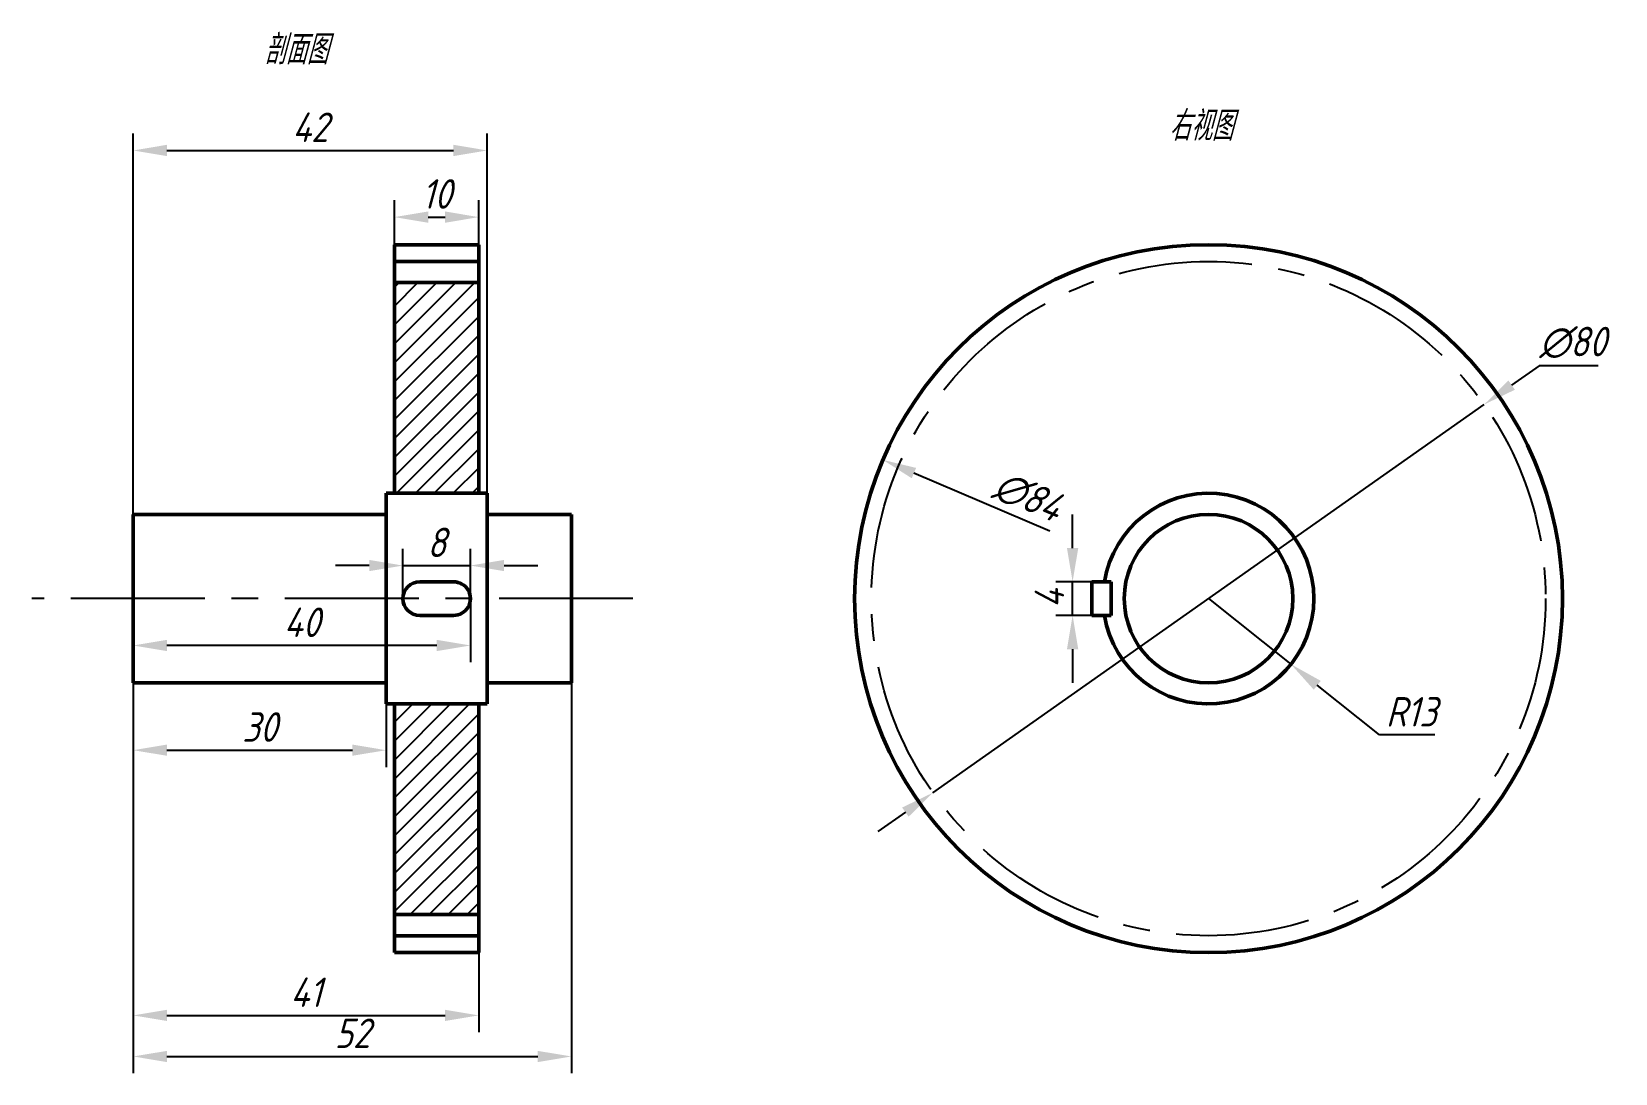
# Model space of a CAD drawing. Header units: millimetres. Extents: x 7 to 195, y -25 to 98.
import ezdxf

# ---------------------------------------------------------------- set-up
doc = ezdxf.new("R2010")
doc.units = ezdxf.units.MM
doc.header["$LTSCALE"] = 0.5
doc.linetypes.add('CENTER', pattern=[50.8, 31.75, -6.35, 6.35, -6.35])
for name, color, linetype, lineweight in [('剖面线', 3, 'Continuous', 25), ('尺寸标注', 7, 'Continuous', 25), ('文字标注', 7, 'Continuous', 25), ('点画线', 1, 'CENTER', 25), ('粗实线', 7, 'Continuous', 50)]:
    doc.layers.add(name, color=color, linetype=linetype, lineweight=lineweight)
doc.styles.add('国标汉字3.5', font='gbeitc.shx', dxfattribs={"height": 3.5, "bigfont": 'gbcbig.shx'})
doc.dimstyles.new('国标尺寸', dxfattribs={"dimtxt": 3.5, "dimasz": 4, "dimexe": 2, "dimexo": 0, "dimgap": 1, "dimtad": 1, "dimtoh": 1, "dimdec": 0, "dimdsep": 46, "dimtxsty": '国标汉字3.5', "dimcen": 3.5, "dimaunit": 1, "dimadec": 0, "dimazin": 1, "dimtfac": 1, "dimtdec": 0, "dimtmove": 0, "dimatfit": 3, "dimfxl": 1, "dimarcsym": 2})

# ---------------------------------------------------------------- blocks, each defined once
blk = doc.blocks.new('*D10')
at = {"layer": 'Defpoints', "color": 0, "transparency": 16777216}
for p in [(108.07, 47.57), (185.35, 14.65)]:
    blk.add_point(p, dxfattribs=at)
at = {"layer": '尺寸标注', "color": 0, "lineweight": -2, "transparency": 16777216}
blk.add_line((127.88, 39.13), (111.75, 46), dxfattribs=at)
at = {"layer": '尺寸标注', "color": 0, "transparency": 16777216}
blk.add_solid([(112.01, 46.62), (111.49, 45.39), (108.07, 47.57)], dxfattribs=at)
at = {"layer": '尺寸标注', "color": 0, "transparency": 16777216, "insert": (125.29, 43.22), "char_height": 3.5, "attachment_point": 5, "rotation": 336.9242, "style": '国标汉字3.5'}
blk.add_mtext('∅84', dxfattribs=at)
blk = doc.blocks.new('*D11')
at = {"layer": 'Defpoints', "color": 0, "transparency": 16777216}
for p in [(146.71, 31.11), (156.49, 23.32)]:
    blk.add_point(p, dxfattribs=at)
at = {"layer": '尺寸标注', "color": 0, "lineweight": -2, "transparency": 16777216}
for p, q in [((146.71, 31.11), (156.49, 23.32)), ((167.01, 14.93), (159.61, 20.82)), ((173.55, 14.93), (167.01, 14.93))]:
    blk.add_line(p, q, dxfattribs=at)
at = {"layer": '尺寸标注', "color": 0, "transparency": 16777216}
blk.add_solid([(160.03, 21.35), (159.2, 20.3), (156.49, 23.32)], dxfattribs=at)
at = {"layer": '尺寸标注', "color": 0, "transparency": 16777216, "insert": (170.78, 17.68), "char_height": 3.5, "attachment_point": 5, "style": '国标汉字3.5'}
blk.add_mtext('R13', dxfattribs=at)
blk = doc.blocks.new('*D12')
at = {"layer": 'Defpoints', "color": 0, "transparency": 16777216}
for p in [(19.11, 21.11), (71.11, 21.11), (71.11, -23.22)]:
    blk.add_point(p, dxfattribs=at)
at = {"layer": '尺寸标注', "color": 0, "lineweight": -2, "transparency": 16777216}
for p, q in [((19.11, 21.11), (19.11, -25.22)), ((71.11, 21.11), (71.11, -25.22)), ((23.11, -23.22), (67.11, -23.22))]:
    blk.add_line(p, q, dxfattribs=at)
at = {"layer": '尺寸标注', "color": 0, "transparency": 16777216}
for points in [[(23.11, -22.56), (23.11, -23.89), (19.11, -23.22)], [(67.11, -22.56), (67.11, -23.89), (71.11, -23.22)]]:
    blk.add_solid(points, dxfattribs=at)
at = {"layer": '尺寸标注', "color": 0, "transparency": 16777216, "insert": (45.11, -20.47), "char_height": 3.5, "attachment_point": 5, "style": '国标汉字3.5'}
blk.add_mtext('52', dxfattribs=at)
blk = doc.blocks.new('*D13')
at = {"layer": 'Defpoints', "color": 0, "transparency": 16777216}
for p in [(19.11, 21.11), (49.11, 21.11), (49.11, 13.12)]:
    blk.add_point(p, dxfattribs=at)
at = {"layer": '尺寸标注', "color": 0, "lineweight": -2, "transparency": 16777216}
for p, q in [((19.11, 21.11), (19.11, 11.12)), ((49.11, 21.11), (49.11, 11.12)), ((23.11, 13.12), (45.11, 13.12))]:
    blk.add_line(p, q, dxfattribs=at)
at = {"layer": '尺寸标注', "color": 0, "transparency": 16777216}
for points in [[(23.11, 13.79), (23.11, 12.46), (19.11, 13.12)], [(45.11, 13.79), (45.11, 12.46), (49.11, 13.12)]]:
    blk.add_solid(points, dxfattribs=at)
at = {"layer": '尺寸标注', "color": 0, "transparency": 16777216, "insert": (34.11, 15.87), "char_height": 3.5, "attachment_point": 5, "style": '国标汉字3.5'}
blk.add_mtext('30', dxfattribs=at)
blk = doc.blocks.new('*D14')
at = {"layer": 'Defpoints', "color": 0, "transparency": 16777216}
for p in [(19.11, 21.11), (60.11, -8.89), (60.11, -18.35)]:
    blk.add_point(p, dxfattribs=at)
at = {"layer": '尺寸标注', "color": 0, "lineweight": -2, "transparency": 16777216}
for p, q in [((19.11, 21.11), (19.11, -20.35)), ((60.11, -8.89), (60.11, -20.35)), ((23.11, -18.35), (56.11, -18.35))]:
    blk.add_line(p, q, dxfattribs=at)
at = {"layer": '尺寸标注', "color": 0, "transparency": 16777216}
for points in [[(23.11, -17.68), (23.11, -19.01), (19.11, -18.35)], [(56.11, -17.68), (56.11, -19.01), (60.11, -18.35)]]:
    blk.add_solid(points, dxfattribs=at)
at = {"layer": '尺寸标注', "color": 0, "transparency": 16777216, "insert": (39.61, -15.6), "char_height": 3.5, "attachment_point": 5, "style": '国标汉字3.5'}
blk.add_mtext('41', dxfattribs=at)
blk = doc.blocks.new('*D15')
at = {"layer": 'Defpoints', "color": 0, "transparency": 16777216}
for p in [(60.11, 76.38), (50.11, 73.11), (60.11, 73.11)]:
    blk.add_point(p, dxfattribs=at)
at = {"layer": '尺寸标注', "color": 0, "lineweight": -2, "transparency": 16777216}
for p, q in [((50.11, 73.11), (50.11, 78.38)), ((60.11, 73.11), (60.11, 78.38)), ((54.11, 76.38), (56.11, 76.38))]:
    blk.add_line(p, q, dxfattribs=at)
at = {"layer": '尺寸标注', "color": 0, "transparency": 16777216}
for points in [[(54.11, 77.05), (54.11, 75.71), (50.11, 76.38)], [(56.11, 77.05), (56.11, 75.71), (60.11, 76.38)]]:
    blk.add_solid(points, dxfattribs=at)
at = {"layer": '尺寸标注', "color": 0, "transparency": 16777216, "insert": (55.11, 79.13), "char_height": 3.5, "attachment_point": 5, "style": '国标汉字3.5'}
blk.add_mtext('10', dxfattribs=at)
blk = doc.blocks.new('*D16')
at = {"layer": 'Defpoints', "color": 0, "transparency": 16777216}
for p in [(61.11, 84.29), (61.11, 43.61), (19.11, 41.11)]:
    blk.add_point(p, dxfattribs=at)
at = {"layer": '尺寸标注', "color": 0, "lineweight": -2, "transparency": 16777216}
for p, q in [((19.11, 41.11), (19.11, 86.29)), ((61.11, 43.61), (61.11, 86.29)), ((23.11, 84.29), (57.11, 84.29))]:
    blk.add_line(p, q, dxfattribs=at)
at = {"layer": '尺寸标注', "color": 0, "transparency": 16777216}
for points in [[(23.11, 84.96), (23.11, 83.62), (19.11, 84.29)], [(57.11, 84.96), (57.11, 83.62), (61.11, 84.29)]]:
    blk.add_solid(points, dxfattribs=at)
at = {"layer": '尺寸标注', "color": 0, "transparency": 16777216, "insert": (40.11, 87.04), "char_height": 3.5, "attachment_point": 5, "style": '国标汉字3.5'}
blk.add_mtext('42', dxfattribs=at)
blk = doc.blocks.new('*D17')
at = {"layer": 'Defpoints', "color": 0, "transparency": 16777216}
for p in [(59.12, 35.03), (51.11, 31.11), (59.12, 31.11)]:
    blk.add_point(p, dxfattribs=at)
at = {"layer": '尺寸标注', "color": 0, "lineweight": -2, "transparency": 16777216}
for p, q in [((51.11, 31.11), (51.11, 37.03)), ((59.12, 31.11), (59.12, 37.03)), ((47.11, 35.03), (43.11, 35.03)), ((51.11, 35.03), (59.12, 35.03)), ((63.12, 35.03), (67.12, 35.03))]:
    blk.add_line(p, q, dxfattribs=at)
at = {"layer": '尺寸标注', "color": 0, "transparency": 16777216}
for points in [[(47.11, 35.7), (47.11, 34.37), (51.11, 35.03)], [(63.12, 35.7), (63.12, 34.37), (59.12, 35.03)]]:
    blk.add_solid(points, dxfattribs=at)
at = {"layer": '尺寸标注', "color": 0, "transparency": 16777216, "insert": (55.11, 37.78), "char_height": 3.5, "attachment_point": 5, "style": '国标汉字3.5'}
blk.add_mtext('8', dxfattribs=at)
blk = doc.blocks.new('*D19')
at = {"layer": 'Defpoints', "color": 0, "transparency": 16777216}
for p in [(130.58, 33.11), (132.87, 33.11), (132.87, 29.11)]:
    blk.add_point(p, dxfattribs=at)
at = {"layer": '尺寸标注', "color": 0, "lineweight": -2, "transparency": 16777216}
for p, q in [((130.58, 37.11), (130.58, 41.11)), ((132.87, 33.11), (128.58, 33.11)), ((130.58, 29.11), (130.58, 33.11)), ((132.87, 29.11), (128.58, 29.11)), ((130.58, 25.11), (130.58, 21.11))]:
    blk.add_line(p, q, dxfattribs=at)
at = {"layer": '尺寸标注', "color": 0, "transparency": 16777216}
for points in [[(129.91, 37.11), (131.25, 37.11), (130.58, 33.11)], [(129.91, 25.11), (131.25, 25.11), (130.58, 29.11)]]:
    blk.add_solid(points, dxfattribs=at)
at = {"layer": '尺寸标注', "color": 0, "transparency": 16777216, "insert": (127.83, 31.11), "char_height": 3.5, "attachment_point": 5, "rotation": 90, "style": '国标汉字3.5'}
blk.add_mtext('4', dxfattribs=at)
blk = doc.blocks.new('*D21')
at = {"layer": 'Defpoints', "color": 0, "transparency": 16777216}
for p in [(179.41, 54.14), (114.01, 8.08)]:
    blk.add_point(p, dxfattribs=at)
at = {"layer": '尺寸标注', "color": 0, "lineweight": -2, "transparency": 16777216}
for p, q in [((185.95, 58.75), (182.68, 56.44)), ((192.93, 58.75), (185.95, 58.75)), ((114.01, 8.08), (179.41, 54.14)), ((110.74, 5.77), (107.47, 3.47))]:
    blk.add_line(p, q, dxfattribs=at)
at = {"layer": '尺寸标注', "color": 0, "transparency": 16777216}
for points in [[(182.3, 56.99), (183.07, 55.9), (179.41, 54.14)], [(110.35, 6.32), (111.12, 5.23), (114.01, 8.08)]]:
    blk.add_solid(points, dxfattribs=at)
at = {"layer": '尺寸标注', "color": 0, "transparency": 16777216, "insert": (189.94, 61.5), "char_height": 3.5, "attachment_point": 5, "style": '国标汉字3.5'}
blk.add_mtext('∅80', dxfattribs=at)
blk = doc.blocks.new('*D22')
at = {"layer": 'Defpoints', "color": 0, "transparency": 16777216}
for p in [(19.11, 31.11), (59.12, 31.11), (19.11, 25.55)]:
    blk.add_point(p, dxfattribs=at)
at = {"layer": '尺寸标注', "color": 0, "lineweight": -2, "transparency": 16777216}
for p, q in [((19.11, 31.11), (19.11, 23.55)), ((59.12, 31.11), (59.12, 23.55)), ((55.12, 25.55), (23.11, 25.55))]:
    blk.add_line(p, q, dxfattribs=at)
at = {"layer": '尺寸标注', "color": 0, "transparency": 16777216}
for points in [[(23.11, 26.22), (23.11, 24.88), (19.11, 25.55)], [(55.12, 26.22), (55.12, 24.88), (59.12, 25.55)]]:
    blk.add_solid(points, dxfattribs=at)
at = {"layer": '尺寸标注', "color": 0, "transparency": 16777216, "insert": (39.11, 28.3), "char_height": 3.5, "attachment_point": 5, "style": '国标汉字3.5'}
blk.add_mtext('40', dxfattribs=at)

msp = doc.modelspace()

# ---------------------------------------------------------------- hatches: boundary and pattern name
at = {"layer": '剖面线'}
h = msp.add_hatch(dxfattribs=at)
h.set_pattern_fill('ANSI31', color=256, scale=0.5)
h.paths.add_polyline_path([(60.11, 68.61), (50.11, 68.61), (50.11, 43.61), (59.11, 43.61), (60.11, 43.61)])
h.paths.add_polyline_path([(60.11, 18.61), (50.11, 18.61), (50.11, -6.39), (60.11, -6.39)])

# ---------------------------------------------------------------- linework, layer by layer
at = {"layer": '点画线'}
msp.add_line((78.39, 31.11), (7.06, 31.11), dxfattribs=at)
msp.add_circle((146.71, 31.11), 40, dxfattribs=at)
at = {"layer": '粗实线'}
for p, q in [((50.11, 73.11), (60.11, 73.11)), ((50.11, 73.11), (50.11, 69.11)), ((60.11, 73.11), (60.11, 43.61)), ((50.11, 43.61), (50.11, 71.11)), ((50.11, 71.11), (60.11, 71.11)), ((50.11, 68.61), (60.11, 68.61)), ((49.11, 41.11), (49.11, 43.61)), ((49.11, 43.61), (59.11, 43.61)), ((49.11, 43.61), (50.11, 43.61)), ((59.11, 43.61), (61.11, 43.61)), ((61.11, 43.61), (61.11, 18.61)), ((19.11, 41.11), (49.11, 41.11)), ((19.11, 41.11), (19.11, 21.11)), ((49.11, 41.11), (49.11, 21.11)), ((61.11, 41.11), (71.11, 41.11)), ((61.11, 41.11), (61.11, 21.11)), ((61.11, 41.11), (61.11, 31.11)), ((71.11, 41.11), (71.11, 21.11)), ((57.11, 33.11), (53.11, 33.11)), ((132.87, 29.11), (132.87, 33.11)), ((132.87, 33.11), (134.37, 33.11)), ((135.17, 33.11), (134.37, 33.11)), ((135.17, 29.11), (135.17, 33.11)), ((53.11, 29.11), (57.11, 29.11)), ((134.37, 29.11), (132.87, 29.11)), ((135.17, 29.11), (134.37, 29.11)), ((49.11, 21.11), (19.11, 21.11)), ((49.11, 18.61), (49.11, 21.11)), ((71.11, 21.11), (61.11, 21.11)), ((61.11, 18.61), (49.11, 18.61)), ((50.11, 18.61), (50.11, -8.89)), ((60.11, -8.89), (60.11, 18.61)), ((50.11, -6.39), (60.11, -6.39)), ((50.11, -10.89), (50.11, -8.89)), ((50.11, -8.89), (60.11, -8.89)), ((60.11, -8.89), (60.11, -10.89)), ((50.11, -10.89), (60.11, -10.89))]:
    msp.add_line(p, q, dxfattribs=at)
for radius in [42, 10]:
    msp.add_circle((146.71, 31.11), radius, dxfattribs=at)
for centre, radius, start, end in [((146.71, 31.11), 12.5, 189.2069, 170.7931), ((53.11, 31.11), 2, 90, 270), ((57.12, 31.11), 2, 269.9927, 90.0073)]:
    msp.add_arc(centre, radius, start, end, dxfattribs=at)

# ---------------------------------------------------------------- texts
at = {"layer": '文字标注', "char_height": 3.5, "attachment_point": 1, "style": '国标汉字3.5'}
for s, width, insert in [('剖面图', 16.0529, (34.63, 98.01)), ('右视图', 24.4185, (142.03, 88.97))]:
    msp.add_mtext_dynamic_manual_height_columns(s, width=width, gutter_width=17.5, heights=[0], dxfattribs=dict(at, insert=insert))

# ---------------------------------------------------------------- dimensions: what is measured, and where the dimension line sits
at = {"layer": '尺寸标注'}
for base, p1, p2, picture, middle in [((61.11, 84.29), (19.11, 41.11), (61.11, 43.61), '*D16', (40.11, 84.29)), ((60.11, 76.38), (50.11, 73.11), (60.11, 73.11), '*D15', (55.11, 76.38)), ((71.11, -23.22), (19.11, 21.11), (71.11, 21.11), '*D12', (45.11, -23.22))]:
    dim = msp.add_linear_dim(base=base, p1=p1, p2=p2, dimstyle='国标尺寸', dxfattribs=at)
    dim.commit()
    dim.dimension.update_dxf_attribs({"geometry": picture, "text_midpoint": middle, "dimtype": 160})
for p1, p2, picture, middle in [((114.01, 8.08), (179.41, 54.14), '*D21', (189.94, 58.75)), ((185.35, 14.65), (108.07, 47.57), '*D10', (124.21, 40.69))]:
    dim = msp.add_diameter_dim_2p(p1=p1, p2=p2, dimstyle='国标尺寸', dxfattribs=at)
    dim.commit()
    dim.dimension.update_dxf_attribs({"geometry": picture, "text_midpoint": middle, "dimtype": 163})
for base, p1, p2, picture, middle in [((59.12, 35.03), (51.11, 31.11), (59.12, 31.11), '*D17', (55.11, 37.78)), ((19.11, 25.55), (59.12, 31.11), (19.11, 31.11), '*D22', (39.11, 28.3)), ((49.11, 13.12), (19.11, 21.11), (49.11, 21.11), '*D13', (34.11, 15.87)), ((60.11, -18.35), (19.11, 21.11), (60.11, -8.89), '*D14', (39.61, -15.6))]:
    dim = msp.add_linear_dim(base=base, p1=p1, p2=p2, dimstyle='国标尺寸', dxfattribs=at)
    dim.commit()
    dim.dimension.update_dxf_attribs({"geometry": picture, "text_midpoint": middle})
dim = msp.add_linear_dim(base=(130.58, 33.11), p1=(132.87, 29.11), p2=(132.87, 33.11), angle=90, dimstyle='国标尺寸', dxfattribs=at)
dim.commit()
dim.dimension.update_dxf_attribs({"geometry": '*D19', "text_midpoint": (127.83, 31.11)})
dim = msp.add_radius_dim(center=(146.7102, 31.1081), mpoint=(156.4851, 23.3171), dimstyle='国标尺寸', dxfattribs=at)
dim.commit()
dim.dimension.update_dxf_attribs({"geometry": '*D11', "text_midpoint": (170.7767, 14.9315), "dimtype": 164})

doc.saveas('drawing.dxf')
